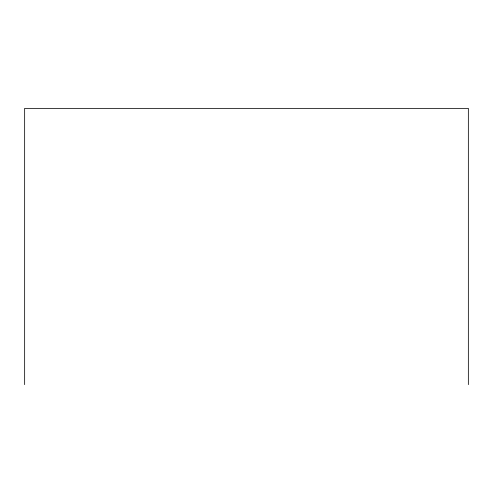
<?xml version="1.0" encoding="UTF-8"?>
<svg xmlns="http://www.w3.org/2000/svg" width="493" height="493" viewBox="0 0 493 493"><rect width="100%" height="100%" fill="white"/><g stroke="black" fill="none" stroke-linecap="round" stroke-linejoin="round"><path stroke-width="0.74" d="M468.35 384.632L468.35 108.368L24.65 108.368L24.65 384.632"/></g></svg>
